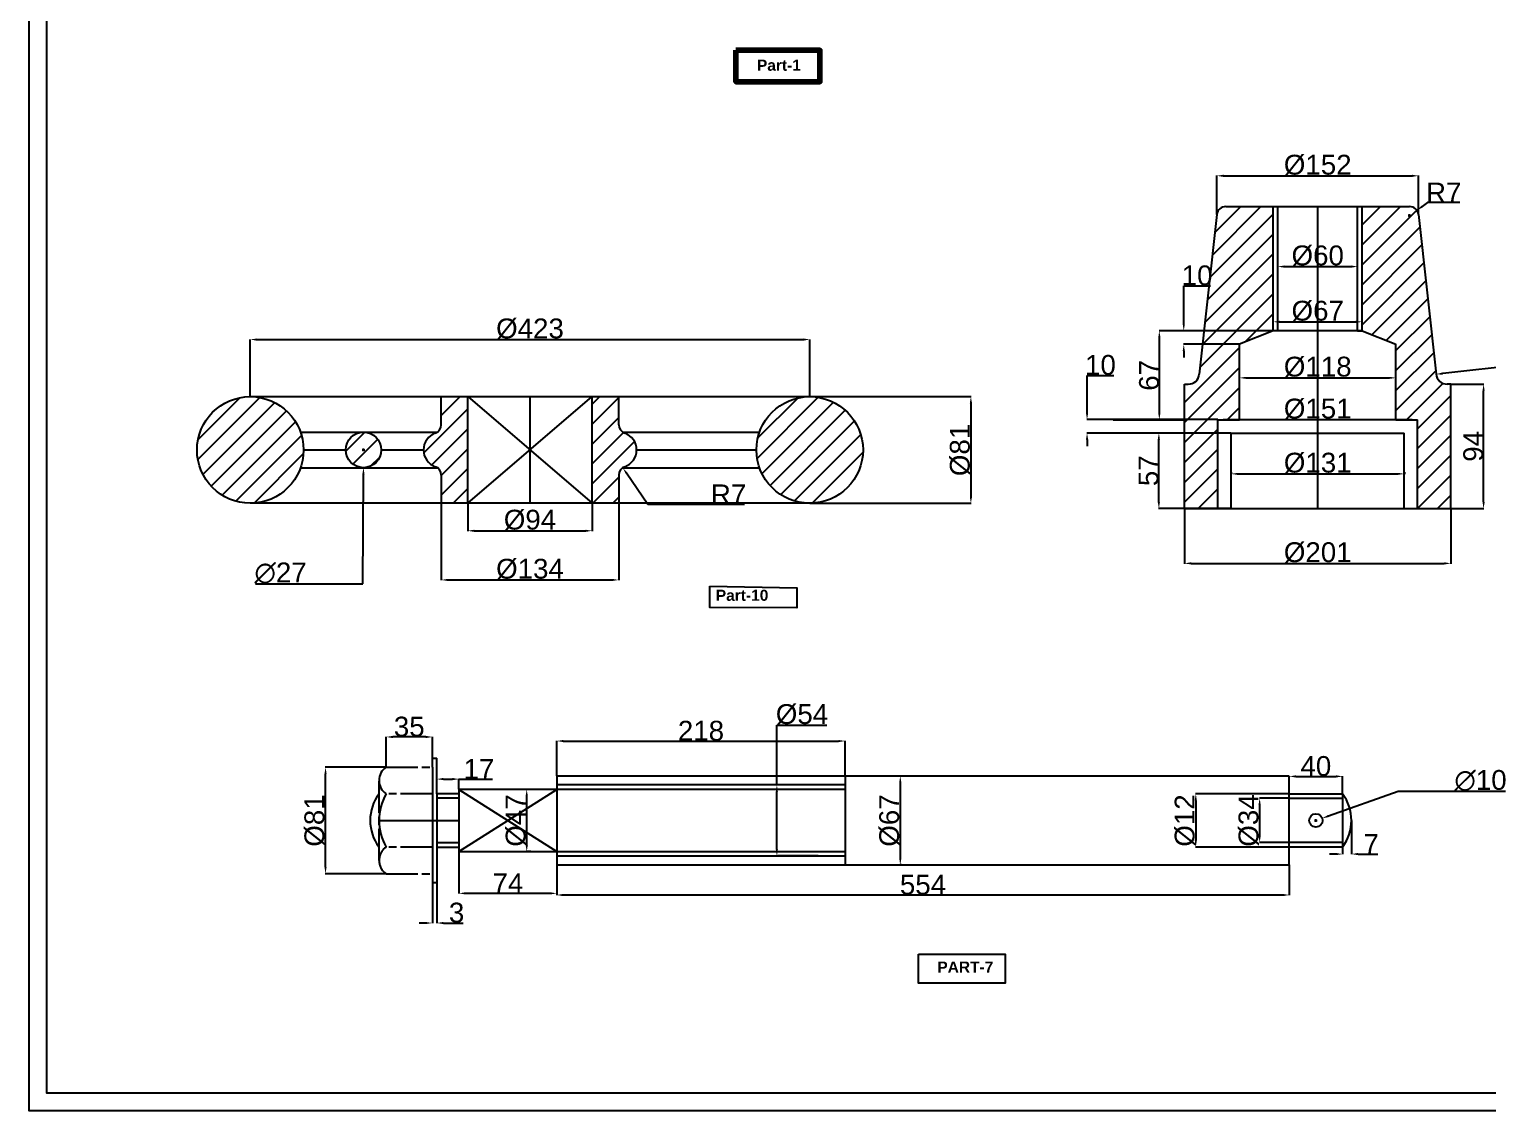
# Model space of a CAD drawing. Header units: millimetres. Extents: x 2545 to 4734, y 520 to 2116.
# Drawn here: x 2545 to 3648, y 520 to 1338 of the extents above; entities that cross this region are included whole.
import ezdxf

# ---------------------------------------------------------------- set-up
doc = ezdxf.new("R2010")
doc.units = ezdxf.units.MM
doc.linetypes.add('ACAD_ISO08W100', pattern=[36, 24, -3, 6, -3])
doc.styles.get("Standard").update_dxf_attribs({"font": 'arial.ttf'})
doc.dimstyles.new('ISO POLINEMA 1', dxfattribs={"dimtxt": 15, "dimasz": 5, "dimexe": 0.18, "dimexo": 0.0625, "dimgap": 0.09, "dimtad": 1, "dimtoh": 1, "dimdec": 0, "dimzin": 0, "dimdsep": 46, "dimtxsty": 'Standard', "dimcen": 1, "dimadec": 0, "dimazin": 0, "dimtfac": 1, "dimtdec": 0, "dimtofl": 0, "dimtmove": 0, "dimatfit": 3, "dimfxl": 1, "dimtolj": 1, "dimtzin": 0, "dimarcsym": 0})
pattern_1 = [(45, (-6050.805, -1830.991), (-7.538002, 7.538002), [])]

# ---------------------------------------------------------------- blocks, each defined once
blk = doc.blocks.new('*D210')
at = {"color": 0, "lineweight": -2, "transparency": 16777216}
for p, q in [((2943.7, 773.3), (2943.7, 799.9)), ((2948.7, 799.7), (3156.9, 799.7)), ((3161.9, 773.3), (3161.9, 799.9))]:
    blk.add_line(p, q, dxfattribs=at)
at = {"color": 0, "transparency": 16777216}
for points in [[(2948.7, 800.5), (2948.7, 798.9), (2943.7, 799.7)], [(3156.9, 800.5), (3156.9, 798.9), (3161.9, 799.7)]]:
    blk.add_solid(points, dxfattribs=at)
at = {"layer": 'Defpoints', "color": 0, "transparency": 16777216}
for p in [(3161.9, 799.7), (2943.7, 773.2), (3161.9, 773.2)]:
    blk.add_point(p, dxfattribs=at)
at = {"color": 0, "transparency": 16777216, "insert": (3052.8, 807.4), "char_height": 15, "attachment_point": 5}
blk.add_mtext('\\A1;218', dxfattribs=at)
blk = doc.blocks.new('*D134')
at = {"color": 0, "lineweight": -2, "transparency": 16777216}
for p, q in [((3204.5, 773.2), (3203.3, 773.2)), ((3203.5, 768.2), (3203.5, 711.1)), ((3204.5, 706.1), (3203.3, 706.1))]:
    blk.add_line(p, q, dxfattribs=at)
at = {"color": 0, "transparency": 16777216}
for points in [[(3202.7, 768.2), (3204.4, 768.2), (3203.5, 773.2)], [(3202.7, 711.1), (3204.4, 711.1), (3203.5, 706.1)]]:
    blk.add_solid(points, dxfattribs=at)
at = {"layer": 'Defpoints', "color": 0, "transparency": 16777216}
for p in [(3204.6, 773.2), (3203.5, 706.1), (3204.6, 706.1)]:
    blk.add_point(p, dxfattribs=at)
at = {"color": 0, "transparency": 16777216, "insert": (3195.4, 739.6), "char_height": 15, "attachment_point": 5, "rotation": 90}
blk.add_mtext('\\A1;%%C67', dxfattribs=at)
blk = doc.blocks.new('*D135')
at = {"color": 0, "lineweight": -2, "transparency": 16777216}
for p, q in [((3110.2, 766.5), (3110.2, 811.6)), ((3110.2, 811.6), (3148, 811.6)), ((3141.5, 766.5), (3110, 766.5)), ((3110.2, 717.8), (3110.2, 761.5)), ((3141.5, 712.8), (3110, 712.8))]:
    blk.add_line(p, q, dxfattribs=at)
at = {"color": 0, "transparency": 16777216}
for points in [[(3109.4, 761.5), (3111, 761.5), (3110.2, 766.5)], [(3109.4, 717.8), (3111, 717.8), (3110.2, 712.8)]]:
    blk.add_solid(points, dxfattribs=at)
at = {"layer": 'Defpoints', "color": 0, "transparency": 16777216}
for p in [(3141.6, 766.5), (3110.2, 712.8), (3141.6, 712.8)]:
    blk.add_point(p, dxfattribs=at)
at = {"color": 0, "transparency": 16777216, "insert": (3129.2, 819.8), "char_height": 15, "attachment_point": 5}
blk.add_mtext('\\A1;%%C54', dxfattribs=at)
blk = doc.blocks.new('*D211')
at = {"color": 0, "lineweight": -2, "transparency": 16777216}
for p, q in [((2943.7, 706), (2943.7, 683.1)), ((3497.7, 706), (3497.7, 683.1)), ((2948.7, 683.3), (3492.7, 683.3))]:
    blk.add_line(p, q, dxfattribs=at)
at = {"color": 0, "transparency": 16777216}
for points in [[(2948.7, 684.1), (2948.7, 682.4), (2943.7, 683.3)], [(3492.7, 684.1), (3492.7, 682.4), (3497.7, 683.3)]]:
    blk.add_solid(points, dxfattribs=at)
at = {"layer": 'Defpoints', "color": 0, "transparency": 16777216}
for p in [(2943.7, 706.1), (3497.7, 706.1), (3497.7, 683.3)]:
    blk.add_point(p, dxfattribs=at)
at = {"color": 0, "transparency": 16777216, "insert": (3220.7, 691), "char_height": 15, "attachment_point": 5}
blk.add_mtext('\\A1;554', dxfattribs=at)
blk = doc.blocks.new('*D212')
at = {"color": 0, "lineweight": -2, "transparency": 16777216}
for p, q in [((3497.6, 759.8), (3426.8, 759.8)), ((3427, 754.8), (3427, 724.5)), ((3497.6, 719.5), (3426.8, 719.5))]:
    blk.add_line(p, q, dxfattribs=at)
at = {"color": 0, "transparency": 16777216}
for points in [[(3426.2, 754.8), (3427.8, 754.8), (3427, 759.8)], [(3426.2, 724.5), (3427.8, 724.5), (3427, 719.5)]]:
    blk.add_solid(points, dxfattribs=at)
at = {"layer": 'Defpoints', "color": 0, "transparency": 16777216}
for p in [(3497.7, 759.8), (3427, 719.5), (3497.7, 719.5)]:
    blk.add_point(p, dxfattribs=at)
at = {"color": 0, "transparency": 16777216, "insert": (3418.8, 739.6), "char_height": 15, "attachment_point": 5, "rotation": 90}
blk.add_mtext('\\A1;%%C12', dxfattribs=at)
blk = doc.blocks.new('*D213')
at = {"color": 0, "lineweight": -2, "transparency": 16777216}
for p, q in [((3497.6, 756.4), (3475.1, 756.4)), ((3475.3, 751.4), (3475.3, 727.9)), ((3497.6, 722.9), (3475.1, 722.9))]:
    blk.add_line(p, q, dxfattribs=at)
at = {"color": 0, "transparency": 16777216}
for points in [[(3474.4, 751.4), (3476.1, 751.4), (3475.3, 756.4)], [(3474.4, 727.9), (3476.1, 727.9), (3475.3, 722.9)]]:
    blk.add_solid(points, dxfattribs=at)
at = {"layer": 'Defpoints', "color": 0, "transparency": 16777216}
for p in [(3497.7, 756.4), (3475.3, 722.9), (3497.7, 722.9)]:
    blk.add_point(p, dxfattribs=at)
at = {"color": 0, "transparency": 16777216, "insert": (3467.1, 739.6), "char_height": 15, "attachment_point": 5, "rotation": 90}
blk.add_mtext('\\A1;%%C34', dxfattribs=at)
blk = doc.blocks.new('*D214')
at = {"color": 0, "lineweight": -2, "transparency": 16777216}
for p, q in [((3580.1, 761.6), (3527.3, 743)), ((3661.2, 761.6), (3580.1, 761.6)), ((3516.8, 739.6), (3518.8, 739.6)), ((3517.8, 738.6), (3517.8, 740.6))]:
    blk.add_line(p, q, dxfattribs=at)
at = {"color": 0, "transparency": 16777216}
blk.add_solid([(3527, 743.8), (3527.6, 742.2), (3522.6, 741.3)], dxfattribs=at)
at = {"layer": 'Defpoints', "color": 0, "transparency": 16777216}
for p in [(3522.6, 741.3), (3513.1, 738)]:
    blk.add_point(p, dxfattribs=at)
at = {"color": 0, "transparency": 16777216, "insert": (3642.3, 769.8), "char_height": 15, "attachment_point": 5}
blk.add_mtext('\\A1;∅10', dxfattribs=at)
blk = doc.blocks.new('*D215')
at = {"color": 0, "lineweight": -2, "transparency": 16777216}
for p, q in [((3497.7, 759.9), (3497.7, 773.1)), ((3502.7, 773), (3533, 773)), ((3538, 759.9), (3538, 773.1))]:
    blk.add_line(p, q, dxfattribs=at)
at = {"color": 0, "transparency": 16777216}
for points in [[(3502.7, 773.8), (3502.7, 772.1), (3497.7, 773)], [(3533, 773.8), (3533, 772.1), (3538, 773)]]:
    blk.add_solid(points, dxfattribs=at)
at = {"layer": 'Defpoints', "color": 0, "transparency": 16777216}
for p in [(3538, 773), (3497.7, 759.8), (3538, 759.8)]:
    blk.add_point(p, dxfattribs=at)
at = {"color": 0, "transparency": 16777216, "insert": (3517.8, 780.7), "char_height": 15, "attachment_point": 5}
blk.add_mtext('\\A1;40', dxfattribs=at)
blk = doc.blocks.new('*D136')
at = {"color": 0, "lineweight": -2, "transparency": 16777216}
for p, q in [((3538, 739.6), (3538, 714.1)), ((3544.7, 739.6), (3544.7, 714.1)), ((3533, 714.2), (3528, 714.2)), ((3549.7, 714.2), (3564.6, 714.2))]:
    blk.add_line(p, q, dxfattribs=at)
at = {"color": 0, "transparency": 16777216}
for points in [[(3533, 715.1), (3533, 713.4), (3538, 714.2)], [(3549.7, 715.1), (3549.7, 713.4), (3544.7, 714.2)]]:
    blk.add_solid(points, dxfattribs=at)
at = {"layer": 'Defpoints', "color": 0, "transparency": 16777216}
for p in [(3538, 739.6), (3544.7, 739.6), (3544.7, 714.2)]:
    blk.add_point(p, dxfattribs=at)
at = {"color": 0, "transparency": 16777216, "insert": (3559.6, 721.8), "char_height": 15, "attachment_point": 5}
blk.add_mtext('\\A1;7', dxfattribs=at)
blk = doc.blocks.new('*D216')
at = {"color": 0, "lineweight": -2, "transparency": 16777216}
for p, q in [((2869.8, 716.1), (2869.8, 684.3)), ((2943.7, 716.1), (2943.7, 684.3)), ((2938.7, 684.5), (2874.8, 684.5))]:
    blk.add_line(p, q, dxfattribs=at)
at = {"color": 0, "transparency": 16777216}
for points in [[(2874.8, 685.4), (2874.8, 683.7), (2869.8, 684.5)], [(2938.7, 685.4), (2938.7, 683.7), (2943.7, 684.5)]]:
    blk.add_solid(points, dxfattribs=at)
at = {"layer": 'Defpoints', "color": 0, "transparency": 16777216}
for p in [(2869.8, 716.1), (2943.7, 716.1), (2869.8, 684.5)]:
    blk.add_point(p, dxfattribs=at)
at = {"color": 0, "transparency": 16777216, "insert": (2906.8, 692.1), "char_height": 15, "attachment_point": 5}
blk.add_mtext('\\A1;74', dxfattribs=at)
blk = doc.blocks.new('*D137')
at = {"color": 0, "lineweight": -2, "transparency": 16777216}
for p, q in [((2924.2, 763.1), (2920.9, 763.1)), ((2921, 721.1), (2921, 758.1)), ((2924.2, 716.1), (2920.9, 716.1))]:
    blk.add_line(p, q, dxfattribs=at)
at = {"color": 0, "transparency": 16777216}
for points in [[(2920.2, 758.1), (2921.9, 758.1), (2921, 763.1)], [(2920.2, 721.1), (2921.9, 721.1), (2921, 716.1)]]:
    blk.add_solid(points, dxfattribs=at)
at = {"layer": 'Defpoints', "color": 0, "transparency": 16777216}
for p in [(2921, 763.1), (2924.2, 763.1), (2924.2, 716.1)]:
    blk.add_point(p, dxfattribs=at)
at = {"color": 0, "transparency": 16777216, "insert": (2912.9, 739.6), "char_height": 15, "attachment_point": 5, "rotation": 90}
blk.add_mtext('\\A1;%%C47', dxfattribs=at)
blk = doc.blocks.new('*D217')
at = {"color": 0, "lineweight": -2, "transparency": 16777216}
for p, q in [((2853, 763.2), (2853, 771.1)), ((2858, 770.9), (2864.8, 770.9)), ((2869.8, 763.2), (2869.8, 771.1)), ((2869.8, 770.9), (2895.1, 770.9))]:
    blk.add_line(p, q, dxfattribs=at)
at = {"color": 0, "transparency": 16777216}
for points in [[(2858, 771.8), (2858, 770.1), (2853, 770.9)], [(2864.8, 771.8), (2864.8, 770.1), (2869.8, 770.9)]]:
    blk.add_solid(points, dxfattribs=at)
at = {"layer": 'Defpoints', "color": 0, "transparency": 16777216}
for p in [(2853, 763.1), (2869.8, 770.9), (2869.8, 763.1)]:
    blk.add_point(p, dxfattribs=at)
at = {"color": 0, "transparency": 16777216, "insert": (2884.9, 778.6), "char_height": 15, "attachment_point": 5}
blk.add_mtext('\\A1;17', dxfattribs=at)
blk = doc.blocks.new('*D218')
at = {"color": 0, "lineweight": -2, "transparency": 16777216}
for p, q in [((2814.7, 779.9), (2768.7, 779.9)), ((2768.9, 704.4), (2768.9, 774.9)), ((2814.7, 699.4), (2768.7, 699.4))]:
    blk.add_line(p, q, dxfattribs=at)
at = {"color": 0, "transparency": 16777216}
for points in [[(2768.1, 774.9), (2769.7, 774.9), (2768.9, 779.9)], [(2768.1, 704.4), (2769.7, 704.4), (2768.9, 699.4)]]:
    blk.add_solid(points, dxfattribs=at)
at = {"layer": 'Defpoints', "color": 0, "transparency": 16777216}
for p in [(2768.9, 779.9), (2814.8, 779.9), (2814.8, 699.4)]:
    blk.add_point(p, dxfattribs=at)
at = {"color": 0, "transparency": 16777216, "insert": (2760.7, 739.6), "char_height": 15, "attachment_point": 5, "rotation": 90}
blk.add_mtext('\\A1;%%C81', dxfattribs=at)
blk = doc.blocks.new('*D219')
at = {"color": 0, "lineweight": -2, "transparency": 16777216}
for p, q in [((2814.8, 780), (2814.8, 803)), ((2844.7, 802.8), (2819.8, 802.8)), ((2849.7, 780), (2849.7, 803))]:
    blk.add_line(p, q, dxfattribs=at)
at = {"color": 0, "transparency": 16777216}
for points in [[(2819.8, 803.6), (2819.8, 801.9), (2814.8, 802.8)], [(2844.7, 803.6), (2844.7, 801.9), (2849.7, 802.8)]]:
    blk.add_solid(points, dxfattribs=at)
at = {"layer": 'Defpoints', "color": 0, "transparency": 16777216}
for p in [(2814.8, 802.8), (2814.8, 779.9), (2849.7, 779.9)]:
    blk.add_point(p, dxfattribs=at)
at = {"color": 0, "transparency": 16777216, "insert": (2832.2, 810.5), "char_height": 15, "attachment_point": 5}
blk.add_mtext('\\A1;35', dxfattribs=at)
blk = doc.blocks.new('*D220')
at = {"color": 0, "lineweight": -2, "transparency": 16777216}
for p, q in [((2849.7, 692.7), (2849.7, 661.9)), ((2853, 692.6), (2853, 661.9)), ((2844.7, 662.1), (2839.7, 662.1)), ((2858, 662.1), (2873, 662.1))]:
    blk.add_line(p, q, dxfattribs=at)
at = {"color": 0, "transparency": 16777216}
for points in [[(2844.7, 662.9), (2844.7, 661.3), (2849.7, 662.1)], [(2858, 662.9), (2858, 661.3), (2853, 662.1)]]:
    blk.add_solid(points, dxfattribs=at)
at = {"layer": 'Defpoints', "color": 0, "transparency": 16777216}
for p in [(2849.7, 692.7), (2853, 692.6), (2853, 662.1)]:
    blk.add_point(p, dxfattribs=at)
at = {"color": 0, "transparency": 16777216, "insert": (2868, 669.9), "char_height": 15, "attachment_point": 5}
blk.add_mtext('\\A1;3', dxfattribs=at)
blk = doc.blocks.new('*D227')
at = {"color": 0, "lineweight": -2, "transparency": 16777216}
for p, q in [((3418.5, 975.4), (3418.5, 933.8)), ((3619.9, 975.4), (3619.9, 933.8)), ((3423.5, 934), (3614.9, 934))]:
    blk.add_line(p, q, dxfattribs=at)
at = {"color": 0, "transparency": 16777216}
for points in [[(3423.5, 934.9), (3423.5, 933.2), (3418.5, 934)], [(3614.9, 934.9), (3614.9, 933.2), (3619.9, 934)]]:
    blk.add_solid(points, dxfattribs=at)
at = {"layer": 'Defpoints', "color": 0, "transparency": 16777216}
for p in [(3418.5, 975.5), (3619.9, 975.5), (3619.9, 934)]:
    blk.add_point(p, dxfattribs=at)
at = {"color": 0, "transparency": 16777216, "insert": (3519.2, 942.2), "char_height": 15, "attachment_point": 5}
blk.add_mtext('\\A1;%%C201', dxfattribs=at)
blk = doc.blocks.new('*D138')
at = {"color": 0, "lineweight": -2, "transparency": 16777216}
for p, q in [((3453.7, 1003.1), (3453.7, 1001.5)), ((3458.7, 1001.7), (3579.7, 1001.7)), ((3584.7, 1003.1), (3584.7, 1001.5))]:
    blk.add_line(p, q, dxfattribs=at)
at = {"color": 0, "transparency": 16777216}
for points in [[(3458.7, 1002.5), (3458.7, 1000.9), (3453.7, 1001.7)], [(3579.7, 1002.5), (3579.7, 1000.9), (3584.7, 1001.7)]]:
    blk.add_solid(points, dxfattribs=at)
at = {"layer": 'Defpoints', "color": 0, "transparency": 16777216}
for p in [(3453.7, 1003.2), (3584.7, 1003.2), (3584.7, 1001.7)]:
    blk.add_point(p, dxfattribs=at)
at = {"color": 0, "transparency": 16777216, "insert": (3519.2, 1009.9), "char_height": 15, "attachment_point": 5}
blk.add_mtext('\\A1;%%C131', dxfattribs=at)
blk = doc.blocks.new('*D139')
at = {"color": 0, "lineweight": -2, "transparency": 16777216}
for p, q in [((3453.6, 1032.6), (3398.9, 1032.6)), ((3399.1, 980.5), (3399.1, 1027.6)), ((3453.6, 975.5), (3398.9, 975.5))]:
    blk.add_line(p, q, dxfattribs=at)
at = {"color": 0, "transparency": 16777216}
for points in [[(3398.2, 1027.6), (3399.9, 1027.6), (3399.1, 1032.6)], [(3398.2, 980.5), (3399.9, 980.5), (3399.1, 975.5)]]:
    blk.add_solid(points, dxfattribs=at)
at = {"layer": 'Defpoints', "color": 0, "transparency": 16777216}
for p in [(3399.1, 1032.6), (3453.7, 1032.6), (3453.7, 975.5)]:
    blk.add_point(p, dxfattribs=at)
at = {"color": 0, "transparency": 16777216, "insert": (3391.3, 1004.1), "char_height": 15, "attachment_point": 5, "rotation": 90}
blk.add_mtext('\\A1;57', dxfattribs=at)
blk = doc.blocks.new('*D228')
at = {"color": 0, "lineweight": -2, "transparency": 16777216}
for p, q in [((3344.8, 1047.7), (3344.8, 1076.2)), ((3344.8, 1076.2), (3364.9, 1076.2)), ((3443.6, 1042.7), (3344.6, 1042.7)), ((3443.6, 1032.6), (3344.6, 1032.6)), ((3344.8, 1027.6), (3344.8, 1022.6))]:
    blk.add_line(p, q, dxfattribs=at)
at = {"color": 0, "transparency": 16777216}
for points in [[(3343.9, 1047.7), (3345.6, 1047.7), (3344.8, 1042.7)], [(3343.9, 1027.6), (3345.6, 1027.6), (3344.8, 1032.6)]]:
    blk.add_solid(points, dxfattribs=at)
at = {"layer": 'Defpoints', "color": 0, "transparency": 16777216}
for p in [(3344.8, 1042.7), (3443.6, 1042.7), (3443.6, 1032.6)]:
    blk.add_point(p, dxfattribs=at)
at = {"color": 0, "transparency": 16777216, "insert": (3354.9, 1084), "char_height": 15, "attachment_point": 5}
blk.add_mtext('\\A1;10', dxfattribs=at)
blk = doc.blocks.new('*D140')
at = {"color": 0, "lineweight": -2, "transparency": 16777216}
for p, q in [((3460, 1073.8), (3460, 1074.5)), ((3465, 1074.3), (3573.3, 1074.3)), ((3578.3, 1073.8), (3578.3, 1074.5))]:
    blk.add_line(p, q, dxfattribs=at)
at = {"color": 0, "transparency": 16777216}
for points in [[(3465, 1075.1), (3465, 1073.5), (3460, 1074.3)], [(3573.3, 1075.1), (3573.3, 1073.5), (3578.3, 1074.3)]]:
    blk.add_solid(points, dxfattribs=at)
at = {"layer": 'Defpoints', "color": 0, "transparency": 16777216}
for p in [(3460, 1073.7), (3578.3, 1074.3), (3578.3, 1073.7)]:
    blk.add_point(p, dxfattribs=at)
at = {"color": 0, "transparency": 16777216, "insert": (3519.2, 1082.5), "char_height": 15, "width": 0.457, "attachment_point": 5}
blk.add_mtext('\\A1;%%C118', dxfattribs=at)
blk = doc.blocks.new('*D229')
at = {"color": 0, "lineweight": -2, "transparency": 16777216}
for p, q in [((3417.9, 1114.8), (3417.9, 1144)), ((3417.9, 1144), (3438, 1144)), ((3485.5, 1109.8), (3417.7, 1109.8)), ((3460, 1099.7), (3417.7, 1099.7)), ((3417.9, 1094.7), (3417.9, 1089.7))]:
    blk.add_line(p, q, dxfattribs=at)
at = {"color": 0, "transparency": 16777216}
for points in [[(3417.1, 1114.8), (3418.7, 1114.8), (3417.9, 1109.8)], [(3417.1, 1094.7), (3418.7, 1094.7), (3417.9, 1099.7)]]:
    blk.add_solid(points, dxfattribs=at)
at = {"layer": 'Defpoints', "color": 0, "transparency": 16777216}
for p in [(3485.6, 1109.8), (3417.9, 1099.7), (3460, 1099.7)]:
    blk.add_point(p, dxfattribs=at)
at = {"color": 0, "transparency": 16777216, "insert": (3428, 1151.7), "char_height": 15, "attachment_point": 5}
blk.add_mtext('\\A1;10', dxfattribs=at)
blk = doc.blocks.new('*D230')
at = {"color": 0, "lineweight": -2, "transparency": 16777216}
for p, q in [((3552.7, 1109.8), (3399.3, 1109.8)), ((3399.4, 1104.8), (3399.4, 1047.7)), ((3443.6, 1042.7), (3399.3, 1042.7))]:
    blk.add_line(p, q, dxfattribs=at)
at = {"color": 0, "transparency": 16777216}
for points in [[(3398.6, 1104.8), (3400.3, 1104.8), (3399.4, 1109.8)], [(3398.6, 1047.7), (3400.3, 1047.7), (3399.4, 1042.7)]]:
    blk.add_solid(points, dxfattribs=at)
at = {"layer": 'Defpoints', "color": 0, "transparency": 16777216}
for p in [(3552.8, 1109.8), (3399.4, 1042.7), (3443.6, 1042.7)]:
    blk.add_point(p, dxfattribs=at)
at = {"color": 0, "transparency": 16777216, "insert": (3391.7, 1076.2), "char_height": 15, "attachment_point": 5, "rotation": 90}
blk.add_mtext('\\A1;67', dxfattribs=at)
blk = doc.blocks.new('*D231')
at = {"color": 0, "lineweight": -2, "transparency": 16777216}
for p, q in [((3485.6, 1109.9), (3485.6, 1116.8)), ((3490.6, 1116.7), (3547.8, 1116.7)), ((3552.8, 1109.9), (3552.8, 1116.8))]:
    blk.add_line(p, q, dxfattribs=at)
at = {"color": 0, "transparency": 16777216}
for points in [[(3490.6, 1117.5), (3490.6, 1115.8), (3485.6, 1116.7)], [(3547.8, 1117.5), (3547.8, 1115.8), (3552.8, 1116.7)]]:
    blk.add_solid(points, dxfattribs=at)
at = {"layer": 'Defpoints', "color": 0, "transparency": 16777216}
for p in [(3552.8, 1116.7), (3485.6, 1109.8), (3552.8, 1109.8)]:
    blk.add_point(p, dxfattribs=at)
at = {"color": 0, "transparency": 16777216, "insert": (3519.2, 1124.8), "char_height": 15, "attachment_point": 5}
blk.add_mtext('\\A1;%%C67', dxfattribs=at)
blk = doc.blocks.new('*D141')
at = {"color": 0, "lineweight": -2, "transparency": 16777216}
for p, q in [((3489, 1141.5), (3489, 1158.6)), ((3494, 1158.4), (3544.4, 1158.4)), ((3549.4, 1141.5), (3549.4, 1158.6))]:
    blk.add_line(p, q, dxfattribs=at)
at = {"color": 0, "transparency": 16777216}
for points in [[(3494, 1159.3), (3494, 1157.6), (3489, 1158.4)], [(3544.4, 1159.3), (3544.4, 1157.6), (3549.4, 1158.4)]]:
    blk.add_solid(points, dxfattribs=at)
at = {"layer": 'Defpoints', "color": 0, "transparency": 16777216}
for p in [(3549.4, 1158.4), (3489, 1141.5), (3549.4, 1141.5)]:
    blk.add_point(p, dxfattribs=at)
at = {"color": 0, "transparency": 16777216, "insert": (3519.2, 1166.6), "char_height": 15, "attachment_point": 5}
blk.add_mtext('\\A1;%%C60', dxfattribs=at)
blk = doc.blocks.new('*D142')
at = {"color": 0, "lineweight": -2, "transparency": 16777216}
for p, q in [((3443, 1197.9), (3443, 1227.2)), ((3448, 1227.1), (3590.4, 1227.1)), ((3595.4, 1197.9), (3595.4, 1227.2))]:
    blk.add_line(p, q, dxfattribs=at)
at = {"color": 0, "transparency": 16777216}
for points in [[(3448, 1227.9), (3448, 1226.2), (3443, 1227.1)], [(3590.4, 1227.9), (3590.4, 1226.2), (3595.4, 1227.1)]]:
    blk.add_solid(points, dxfattribs=at)
at = {"layer": 'Defpoints', "color": 0, "transparency": 16777216}
for p in [(3595.4, 1227.1), (3443, 1197.8), (3595.4, 1197.8)]:
    blk.add_point(p, dxfattribs=at)
at = {"color": 0, "transparency": 16777216, "insert": (3519.2, 1235.2), "char_height": 15, "attachment_point": 5}
blk.add_mtext('\\A1;%%C152', dxfattribs=at)
blk = doc.blocks.new('*D232')
at = {"color": 0, "lineweight": -2, "transparency": 16777216}
for p, q in [((3620, 1069.5), (3644.8, 1069.5)), ((3644.6, 980.5), (3644.6, 1064.5)), ((3620, 975.5), (3644.8, 975.5))]:
    blk.add_line(p, q, dxfattribs=at)
at = {"color": 0, "transparency": 16777216}
for points in [[(3643.8, 1064.5), (3645.5, 1064.5), (3644.6, 1069.5)], [(3643.8, 980.5), (3645.5, 980.5), (3644.6, 975.5)]]:
    blk.add_solid(points, dxfattribs=at)
at = {"layer": 'Defpoints', "color": 0, "transparency": 16777216}
for p in [(3619.9, 1069.5), (3644.6, 1069.5), (3619.9, 975.5)]:
    blk.add_point(p, dxfattribs=at)
at = {"color": 0, "transparency": 16777216, "insert": (3636.9, 1022.5), "char_height": 15, "attachment_point": 5, "rotation": 90}
blk.add_mtext('\\A1;94', dxfattribs=at)
blk = doc.blocks.new('*D233')
at = {"color": 0, "lineweight": -2, "transparency": 16777216}
for p, q in [((3443.6, 1042.7), (3443.6, 1042.8)), ((3448.6, 1042.7), (3589.7, 1042.7)), ((3594.7, 1042.7), (3594.7, 1042.8))]:
    blk.add_line(p, q, dxfattribs=at)
at = {"color": 0, "transparency": 16777216}
for points in [[(3448.6, 1043.5), (3448.6, 1041.8), (3443.6, 1042.7)], [(3589.7, 1043.5), (3589.7, 1041.8), (3594.7, 1042.7)]]:
    blk.add_solid(points, dxfattribs=at)
at = {"layer": 'Defpoints', "color": 0, "transparency": 16777216}
for p in [(3443.6, 1042.7), (3594.7, 1042.7), (3594.7, 1042.7)]:
    blk.add_point(p, dxfattribs=at)
at = {"color": 0, "transparency": 16777216, "insert": (3519.2, 1050.8), "char_height": 15, "attachment_point": 5}
blk.add_mtext('\\A1;%%C151', dxfattribs=at)
blk = doc.blocks.new('*D143')
at = {"color": 0, "lineweight": -2, "transparency": 16777216}
for p, q in [((3693.2, 1086.3), (3613.7, 1077.5)), ((3717.6, 1086.3), (3693.2, 1086.3))]:
    blk.add_line(p, q, dxfattribs=at)
at = {"color": 0, "transparency": 16777216}
blk.add_solid([(3613.6, 1078.4), (3613.8, 1076.7), (3608.7, 1077)], dxfattribs=at)
at = {"layer": 'Defpoints', "color": 0, "transparency": 16777216}
for p in [(3608.7, 1077), (3617.1, 1077.9)]:
    blk.add_point(p, dxfattribs=at)
at = {"color": 0, "transparency": 16777216, "insert": (3705.4, 1094.1), "char_height": 15, "attachment_point": 5}
blk.add_mtext('\\A1;R8', dxfattribs=at)
blk = doc.blocks.new('*D234')
at = {"color": 0, "lineweight": -2, "transparency": 16777216}
for p, q in [((3602.3, 1206.8), (3598.2, 1203.9)), ((3626.6, 1206.8), (3602.3, 1206.8)), ((3587.7, 1197.1), (3589.7, 1197.1)), ((3588.7, 1196.1), (3588.7, 1198.1))]:
    blk.add_line(p, q, dxfattribs=at)
at = {"color": 0, "transparency": 16777216}
blk.add_solid([(3597.8, 1204.6), (3598.7, 1203.2), (3594.2, 1201)], dxfattribs=at)
at = {"layer": 'Defpoints', "color": 0, "transparency": 16777216}
for p in [(3588.7, 1197.1), (3594.2, 1201)]:
    blk.add_point(p, dxfattribs=at)
at = {"color": 0, "transparency": 16777216, "insert": (3614.5, 1214.4), "char_height": 15, "attachment_point": 5}
blk.add_mtext('\\A1;R7', dxfattribs=at)
blk = doc.blocks.new('*D235')
at = {"color": 0, "lineweight": -2, "transparency": 16777216}
for p, q in [((2712, 1060.2), (2712, 1103.4)), ((2717, 1103.3), (3130.1, 1103.3)), ((3135.1, 1060.2), (3135.1, 1103.4))]:
    blk.add_line(p, q, dxfattribs=at)
at = {"color": 0, "transparency": 16777216}
for points in [[(2717, 1104.1), (2717, 1102.4), (2712, 1103.3)], [(3130.1, 1104.1), (3130.1, 1102.4), (3135.1, 1103.3)]]:
    blk.add_solid(points, dxfattribs=at)
at = {"layer": 'Defpoints', "color": 0, "transparency": 16777216}
for p in [(3135.1, 1103.3), (2712, 1060.1), (3135.1, 1060.1)]:
    blk.add_point(p, dxfattribs=at)
at = {"color": 0, "transparency": 16777216, "insert": (2923.5, 1111.4), "char_height": 15, "attachment_point": 5}
blk.add_mtext('\\A1;%%C423', dxfattribs=at)
blk = doc.blocks.new('*D236')
at = {"color": 0, "lineweight": -2, "transparency": 16777216}
for p, q in [((3135.1, 1060.1), (3257.1, 1060.1)), ((3256.9, 1055.1), (3256.9, 984.5)), ((3135.1, 979.5), (3257.1, 979.5))]:
    blk.add_line(p, q, dxfattribs=at)
at = {"color": 0, "transparency": 16777216}
for points in [[(3256.1, 1055.1), (3257.8, 1055.1), (3256.9, 1060.1)], [(3256.1, 984.5), (3257.8, 984.5), (3256.9, 979.5)]]:
    blk.add_solid(points, dxfattribs=at)
at = {"layer": 'Defpoints', "color": 0, "transparency": 16777216}
for p in [(3135.1, 1060.1), (3135.1, 979.5), (3256.9, 979.5)]:
    blk.add_point(p, dxfattribs=at)
at = {"color": 0, "transparency": 16777216, "insert": (3248.8, 1019.8), "char_height": 15, "attachment_point": 5, "rotation": 90}
blk.add_mtext('\\A1;%%C81', dxfattribs=at)
blk = doc.blocks.new('*D237')
at = {"color": 0, "lineweight": -2, "transparency": 16777216}
for p, q in [((2876.5, 979.5), (2876.5, 958.5)), ((2970.5, 979.5), (2970.5, 958.5)), ((2881.5, 958.7), (2965.5, 958.7))]:
    blk.add_line(p, q, dxfattribs=at)
at = {"color": 0, "transparency": 16777216}
for points in [[(2881.5, 959.5), (2881.5, 957.8), (2876.5, 958.7)], [(2965.5, 959.5), (2965.5, 957.8), (2970.5, 958.7)]]:
    blk.add_solid(points, dxfattribs=at)
at = {"layer": 'Defpoints', "color": 0, "transparency": 16777216}
for p in [(2876.5, 979.5), (2970.5, 979.5), (2970.5, 958.7)]:
    blk.add_point(p, dxfattribs=at)
at = {"color": 0, "transparency": 16777216, "insert": (2923.5, 966.8), "char_height": 15, "attachment_point": 5}
blk.add_mtext('\\A1;%%C94', dxfattribs=at)
blk = doc.blocks.new('*D144')
at = {"color": 0, "lineweight": -2, "transparency": 16777216}
for p, q in [((3012.5, 978.6), (2996.4, 1002.2)), ((3085.8, 978.6), (3012.5, 978.6))]:
    blk.add_line(p, q, dxfattribs=at)
at = {"color": 0, "transparency": 16777216}
blk.add_solid([(2997.1, 1002.7), (2995.8, 1001.8), (2993.6, 1006.4)], dxfattribs=at)
at = {"layer": 'Defpoints', "color": 0, "transparency": 16777216}
for p in [(2993.6, 1006.4), (2997.4, 1000.8)]:
    blk.add_point(p, dxfattribs=at)
at = {"color": 0, "transparency": 16777216, "insert": (3073.7, 986.2), "char_height": 15, "attachment_point": 5}
blk.add_mtext('\\A1;R7', dxfattribs=at)
blk = doc.blocks.new('*D238')
at = {"color": 0, "lineweight": -2, "transparency": 16777216}
for p, q in [((2796.6, 1019.8), (2798.6, 1019.8)), ((2797.6, 1018.8), (2797.6, 1020.8)), ((2797.1, 918.6), (2797.5, 1001.4)), ((2716, 918.6), (2797.1, 918.6))]:
    blk.add_line(p, q, dxfattribs=at)
at = {"color": 0, "transparency": 16777216}
blk.add_solid([(2796.7, 1001.4), (2798.4, 1001.4), (2797.6, 1006.4)], dxfattribs=at)
at = {"layer": 'Defpoints', "color": 0, "transparency": 16777216}
for p in [(2797.7, 1033.2), (2797.6, 1006.4)]:
    blk.add_point(p, dxfattribs=at)
at = {"color": 0, "transparency": 16777216, "insert": (2734.9, 926.7), "char_height": 15, "attachment_point": 5}
blk.add_mtext('\\A1;∅27', dxfattribs=at)
blk = doc.blocks.new('*D239')
at = {"color": 0, "lineweight": -2, "transparency": 16777216}
for p, q in [((2856.4, 979.5), (2856.4, 921.3)), ((2990.7, 979.5), (2990.7, 921.3)), ((2861.4, 921.5), (2985.7, 921.5))]:
    blk.add_line(p, q, dxfattribs=at)
at = {"color": 0, "transparency": 16777216}
for points in [[(2861.4, 922.3), (2861.4, 920.7), (2856.4, 921.5)], [(2985.7, 922.3), (2985.7, 920.7), (2990.7, 921.5)]]:
    blk.add_solid(points, dxfattribs=at)
at = {"layer": 'Defpoints', "color": 0, "transparency": 16777216}
for p in [(2856.4, 979.5), (2990.7, 979.5), (2990.7, 921.5)]:
    blk.add_point(p, dxfattribs=at)
at = {"color": 0, "transparency": 16777216, "insert": (2923.5, 929.7), "char_height": 15, "attachment_point": 5}
blk.add_mtext('\\A1;%%C134', dxfattribs=at)

msp = doc.modelspace()

# ---------------------------------------------------------------- hatches: boundary and pattern name
h = msp.add_hatch()
h.set_pattern_fill('ANSI31', color=256, scale=3.357589)
h.set_pattern_definition([(45, (-5141.164, -2121.897), (-7.538002, 7.538002), [])])
h.paths.add_polyline_path([(3485.60877, 1203.82801), (3449.65416, 1203.82801, 0.3823931756), (3442.97946, 1197.84902), (3429.65033, 1076.99821, -0.3823931756), (3421.30695, 1069.52446), (3418.45699, 1069.52446), (3418.45699, 975.51198), (3443.63891, 975.51198), (3443.63891, 1042.66375), (3460.02394, 1042.66375), (3460.02394, 1099.74276), (3485.60877, 1109.81553)])
h.paths.add_polyline_path([(3595.38985, 1197.84902, 0.3823931756), (3588.71515, 1203.82801), (3552.76054, 1203.82801), (3552.76054, 1109.81553), (3578.34537, 1099.74276), (3578.34537, 1042.66375), (3594.7304, 1042.66375), (3594.7304, 975.51198), (3619.91232, 975.51198), (3619.91232, 1069.52446), (3617.06236, 1069.52446, -0.3823931756), (3608.71898, 1076.99821)])
h = msp.add_hatch()
h.set_pattern_fill('ANSI31', color=256, scale=3.357589)
h.set_pattern_definition(pattern_1)
h.paths.add_polyline_path([(2752.3066, 1019.81142, 1), (2671.72447, 1019.81142, 1)])
h.paths.add_polyline_path([(3175.36277, 1019.81142, 1), (3094.78064, 1019.81142, 1)])
h.paths.add_polyline_path([(2851.91506, 1032.47368, 0.7071067812), (2851.91506, 1007.14916, -0.3178372452), (2856.39185, 1000.81803), (2856.39185, 979.52035), (2876.53738, 979.52035), (2876.53738, 1060.10248), (2856.39185, 1060.10248), (2856.39185, 1038.80481, -0.3178372452)])
h.paths.add_polyline_path([(2995.17218, 1032.47368, -0.3178372452), (2990.69539, 1038.80481), (2990.69539, 1060.10248), (2970.54986, 1060.10248), (2970.54986, 979.52035), (2990.69539, 979.52035), (2990.69539, 1000.81803, -0.3178372452), (2995.17218, 1007.14916, 0.7071067812)])
h = msp.add_hatch()
h.set_pattern_fill('ANSI31', color=256, scale=3.357589)
h.set_pattern_definition(pattern_1)
h.paths.add_polyline_path([(2784.20369, 1019.81142, 1), (2811.0644, 1019.81142, 1)])

# ---------------------------------------------------------------- linework, layer by layer
for p, q in [((3449.65416, 1203.82801), (3588.71515, 1203.82801)), ((3485.60877, 1109.81553), (3485.60877, 1203.82801)), ((3488.96636, 1109.81553), (3488.96636, 1203.82801)), ((3519.18466, 975.51198), (3519.18466, 1203.82801)), ((3549.40295, 1109.81553), (3549.40295, 1203.82801)), ((3552.76054, 1109.81553), (3552.76054, 1203.82801)), ((3442.97946, 1197.84902), (3429.65033, 1076.99821)), ((3595.38985, 1197.84902), (3608.71898, 1076.99821)), ((3485.60877, 1109.81553), (3460.02394, 1099.74276)), ((3488.96636, 1109.81553), (3485.60877, 1109.81553)), ((3549.40295, 1109.81553), (3552.76054, 1109.81553)), ((3552.76054, 1109.81553), (3578.34537, 1099.74276)), ((3460.02394, 1042.66375), (3460.02394, 1099.74276)), ((3578.34537, 1042.66375), (3578.34537, 1099.74276)), ((2712.01553, 1060.10248), (3135.07171, 1060.10248)), ((2856.39185, 1038.80481), (2856.39185, 1060.10248)), ((2876.53738, 979.52035), (2876.53738, 1060.10248)), ((2876.53738, 979.52035), (2970.54986, 1060.10248)), ((2876.53738, 1060.10248), (2970.54986, 979.52035)), ((2923.54362, 979.52035), (2923.54362, 1060.10248)), ((2970.54986, 979.52035), (2970.54986, 1060.10248)), ((2990.69539, 1038.80481), (2990.69539, 1060.10248)), ((3418.45699, 975.51198), (3418.45699, 1069.52446)), ((3418.45699, 1069.52446), (3421.30695, 1069.52446)), ((3619.91232, 1069.52446), (3617.06236, 1069.52446)), ((3619.91232, 975.51198), (3619.91232, 1069.52446)), ((3364.52204, 1042.66375), (3418.45699, 1042.66375)), ((3443.63891, 975.51198), (3443.63891, 1042.66375)), ((3443.63891, 975.51198), (3443.63891, 1042.66375)), ((3443.63891, 1042.66375), (3460.02394, 1042.66375)), ((3578.34537, 1042.66375), (3594.7304, 1042.66375)), ((3594.7304, 975.51198), (3594.7304, 1042.66375)), ((2750.00231, 1033.24177), (2853.43782, 1033.24177)), ((2993.64942, 1033.24177), (3097.08493, 1033.24177)), ((3453.71168, 975.51198), (3453.71168, 1032.59099)), ((3453.71168, 1032.59099), (3584.65764, 1032.59099)), ((3584.65764, 975.51198), (3584.65764, 1032.59099)), ((2752.3066, 1019.81142), (2784.20369, 1019.81142)), ((2811.0644, 1019.81142), (2842.96149, 1019.81142)), ((3004.12575, 1019.81142), (3094.78064, 1019.81142)), ((2750.00231, 1006.38106), (2853.43782, 1006.38106)), ((2993.64942, 1006.38106), (3097.08493, 1006.38106)), ((2856.39185, 1000.81803), (2856.39185, 979.52035)), ((2990.69539, 1000.81803), (2990.69539, 979.52035)), ((3135.07171, 979.52035), (2712.01553, 979.52035)), ((3418.45699, 975.51198), (3619.91232, 975.51198)), ((2849.67202, 779.93757), (2849.67202, 786.65275)), ((2849.67202, 786.65275), (2853.02961, 786.65275)), ((2853.02961, 759.79204), (2853.02961, 786.65275)), ((2849.67202, 779.93757), (2849.67202, 692.74793)), ((3497.68664, 773.22239), (2943.68451, 773.22239)), ((2943.68451, 773.22239), (2943.68451, 706.07062)), ((3161.92777, 773.22239), (3161.92777, 706.07062)), ((3497.68664, 706.07062), (3497.68664, 773.22239)), ((2943.68451, 763.14963), (2869.81756, 763.14963)), ((2869.81756, 763.14963), (2869.81756, 716.14338)), ((2869.81756, 716.14338), (2943.68451, 763.14963)), ((2869.81756, 763.14963), (2943.68451, 716.14338)), ((3161.92777, 766.50721), (2943.68451, 766.50721)), ((3161.92777, 763.14963), (2943.68451, 763.14963)), ((2869.81756, 759.79204), (2853.02961, 759.79204)), ((2853.02961, 759.79204), (2853.02961, 719.50097)), ((2869.81756, 756.43445), (2853.02961, 756.43445)), ((2869.81756, 759.79204), (2869.81756, 719.50097)), ((3497.68664, 759.79204), (3537.97771, 759.79204)), ((3497.68664, 756.43445), (3537.97771, 756.43445)), ((3537.97771, 759.79204), (3537.97771, 719.50097)), ((2809.38096, 739.6465), (2869.81756, 739.6465)), ((2853.02961, 722.85856), (2869.81756, 722.85856)), ((2853.02961, 719.50097), (2869.81756, 719.50097)), ((2853.02961, 719.50097), (2853.02961, 692.74793)), ((3537.97771, 722.85856), (3497.68664, 722.85856)), ((3537.97771, 719.50097), (3497.68664, 719.50097)), ((2869.81756, 716.14338), (2943.68451, 716.14338)), ((2943.68451, 716.14338), (3161.92777, 716.14338)), ((2943.68451, 712.7858), (3161.92777, 712.7858)), ((2943.68451, 706.07062), (3497.68664, 706.07062)), ((2849.67202, 692.74793), (2849.67202, 692.64026)), ((2849.67202, 692.64026), (2853.02961, 692.64026)), ((2853.02961, 692.74793), (2853.02961, 692.64026))]:
    msp.add_line(p, q)
at = {"linetype": 'ACAD_ISO08W100'}
for p, q in [((2814.77894, 779.93757), (2849.67202, 779.93757)), ((2809.38096, 709.42821), (2809.38096, 769.8648)), ((2849.67202, 759.79204), (2814.77894, 759.79204)), ((2849.67202, 719.50097), (2814.77894, 719.50097)), ((2814.77894, 699.35544), (2849.67202, 699.35544))]:
    msp.add_line(p, q, dxfattribs=at)
for points in [[(2544.77969, 2115.82513), (4733.61925, 2115.82513), (4733.61925, 520.10313), (2544.77969, 520.10313)], [(2558.03045, 2102.57436), (4720.36848, 2102.57436), (4720.36848, 533.35389), (2558.03045, 533.35389)], [(3059.47023, 916.81348), (3125.28091, 915.52216), (3125.39783, 900.45512), (3059.47023, 900.60001)], [(3217.41149, 638.44712), (3282.92735, 638.44712), (3282.92735, 616.60061), (3217.41149, 616.60061)]]:
    msp.add_lwpolyline(points, close=True)
at = {"lineweight": 100}
msp.add_lwpolyline([(3079.25511, 1321.98383), (3142.70791, 1321.98383), (3142.70791, 1298.16751), (3079.25511, 1298.16751)], close=True, dxfattribs=at)
for centre, radius in [((2712.01553, 1019.81142), 40.29106), ((3135.07171, 1019.81142), 40.29106), ((2797.63404, 1019.81142), 13.43035), ((3517.83217, 739.6465), 5.03638)]:
    msp.add_circle(centre, radius)
for centre, radius, start, end in [((3449.65416, 1197.11283), 6.71518, 90, 173.70605181), ((3588.71515, 1197.11283), 6.71518, 6.29394819, 90), ((3421.30695, 1077.91844), 8.39397, 270, 353.70605181), ((3617.06236, 1077.91844), 8.39397, 186.29394819, 270), ((2849.67667, 1038.80481), 6.71518, 289.47122063, 0), ((2997.41057, 1038.80481), 6.71518, 180, 250.52877937), ((2856.39185, 1019.81142), 13.43035, 109.47122063, 250.52877937), ((2990.69539, 1019.81142), 13.43035, 289.47122063, 70.52877937), ((2849.67667, 1000.81803), 6.71518, 0, 70.52877937), ((2997.41057, 1000.81803), 6.71518, 109.47122063, 180), ((2821.47797, 769.8648), 12.09701, 123.62642914, 236.37357086), ((2836.24167, 739.6465), 33.57589, 143.13010235, 216.86989765), ((2849.67202, 739.6465), 40.29106, 150, 210), ((3511.117, 739.6465), 33.57589, 323.13010235, 36.86989765)]:
    msp.add_arc(centre, radius, start, end)
at = {"linetype": 'ACAD_ISO08W100'}
msp.add_arc((2821.47797, 709.42821), 12.09701, 123.62642914, 236.37357086, dxfattribs=at)

# ---------------------------------------------------------------- texts
at = {"lineweight": 100, "insert": (3095.1287, 1314.9006), "char_height": 8.3939717, "attachment_point": 1}
msp.add_mtext_dynamic_manual_height_columns('{\\fArial|b1|i0|c0|p34;Part-1}', width=212.1744042, gutter_width=41.96986, heights=[0], dxfattribs=at)
at = {"char_height": 8.3939717, "attachment_point": 1}
for s, width, insert in [('{\\fArial|b1|i0|c0|p34;Part-10}', 86.8695765, (3064.00626, 914.10867)), ('{\\fArial|b1|i0|c0|p34;PART-7}', 78.2047924, (3231.55472, 633.00319))]:
    msp.add_mtext_dynamic_manual_height_columns(s, width=width, gutter_width=41.96986, heights=[0], dxfattribs=dict(at, insert=insert))

# ---------------------------------------------------------------- dimensions: what is measured, and where the dimension line sits
for base, p1, p2, picture, middle in [((3595.38985, 1227.06179), (3442.97946, 1197.84902), (3595.38985, 1197.84902), '*D142', (3519.18466, 1235.22989)), ((3135.07171, 1103.25756), (2712.01553, 1060.10248), (3135.07171, 1060.10248), '*D235', (2923.54362, 1111.42566)), ((3594.7304, 1042.66375), (3443.63891, 1042.66375), (3594.7304, 1042.66375), '*D233', (3519.18466, 1050.83186)), ((2990.69539, 921.49484), (2856.39185, 979.52035), (2990.69539, 979.52035), '*D239', (2923.54362, 929.66294)), ((2970.54986, 958.68148), (2876.53738, 979.52035), (2970.54986, 979.52035), '*D237', (2923.54362, 966.84958)), ((3619.91232, 934.02359), (3418.45699, 975.51198), (3619.91232, 975.51198), '*D227', (3519.18466, 942.1917))]:
    dim = msp.add_linear_dim(base=base, p1=p1, p2=p2, text='%%C<>', dimstyle='ISO POLINEMA 1')
    dim.commit()
    dim.dimension.update_dxf_attribs({"geometry": picture, "text_midpoint": middle})
dim = msp.add_radius_dim(center=(3588.71515, 1197.11283), mpoint=(3594.18028, 1201.01488), dimstyle='ISO POLINEMA 1')
dim.commit()
dim.dimension.update_dxf_attribs({"geometry": '*D234', "text_midpoint": (3614.50289, 1214.41566)})
for base, p1, p2, picture, middle in [((3549.40295, 1158.42332), (3488.96636, 1141.46701), (3549.40295, 1141.46701), '*D141', (3519.18466, 1158.42332)), ((3552.76054, 1116.66951), (3485.60877, 1109.81553), (3552.76054, 1109.81553), '*D231', (3519.18466, 1116.66951)), ((3578.34537, 1074.29412), (3460.02394, 1073.70614), (3578.34537, 1073.70614), '*D140', (3519.18466, 1074.29412)), ((3584.65764, 1001.70831), (3453.71168, 1003.17971), (3584.65764, 1003.17971), '*D138', (3519.18466, 1001.70831))]:
    dim = msp.add_linear_dim(base=base, p1=p1, p2=p2, text='%%C<>', dimstyle='ISO POLINEMA 1')
    dim.commit()
    dim.dimension.update_dxf_attribs({"geometry": picture, "text_midpoint": middle, "dimtype": 160})
for base, p1, p2, picture, middle in [((3417.9037, 1099.74276), (3485.60877, 1109.81553), (3460.02394, 1099.74276), '*D229', (3428.00564, 1143.96326)), ((3399.43623, 1042.66375), (3552.76054, 1109.81553), (3443.63891, 1042.66375), '*D230', (3399.43623, 1076.23964)), ((3344.76856, 1042.66375), (3443.63891, 1032.59099), (3443.63891, 1042.66375), '*D228', (3354.87049, 1076.23964)), ((3399.0637, 1032.59099), (3453.71168, 975.51198), (3453.71168, 1032.59099), '*D139', (3399.0637, 1004.05148))]:
    dim = msp.add_linear_dim(base=base, p1=p1, p2=p2, angle=90, dimstyle='ISO POLINEMA 1')
    dim.commit()
    dim.dimension.update_dxf_attribs({"geometry": picture, "text_midpoint": middle, "dimtype": 160})
for center, mpoint, picture, middle in [((3617.06236, 1077.91844), (3608.71898, 1076.99821), '*D143', (3693.24548, 1086.32099)), ((2997.41057, 1000.81803), (2993.64942, 1006.38106), '*D144', (3073.68536, 978.56589))]:
    dim = msp.add_radius_dim(center=center, mpoint=mpoint, dimstyle='ISO POLINEMA 1')
    dim.commit()
    dim.dimension.update_dxf_attribs({"geometry": picture, "text_midpoint": middle, "dimtype": 164})
for base, p1, p2, picture, middle in [((3256.92567, 979.52035), (3135.07171, 1060.10248), (3135.07171, 979.52035), '*D236', (3248.75757, 1019.81142)), ((2768.9007, 779.93757), (2814.77894, 699.35544), (2814.77894, 779.93757), '*D218', (2760.7326, 739.6465))]:
    dim = msp.add_linear_dim(base=base, p1=p1, p2=p2, angle=90, text='%%C<>', dimstyle='ISO POLINEMA 1')
    dim.commit()
    dim.dimension.update_dxf_attribs({"geometry": picture, "text_midpoint": middle})
dim = msp.add_linear_dim(base=(3644.62883, 1069.52446), p1=(3619.91232, 975.51198), p2=(3619.91232, 1069.52446), angle=90, dimstyle='ISO POLINEMA 1')
dim.commit()
dim.dimension.update_dxf_attribs({"geometry": '*D232', "text_midpoint": (3636.88024, 1022.51822)})
for p1, p2, picture, middle in [((2797.69914, 1033.24162), (2797.56895, 1006.38122), '*D238', (2734.92372, 918.56047)), ((3513.0823, 737.97203), (3522.58205, 741.32098), '*D214', (3642.30985, 761.59438))]:
    dim = msp.add_diameter_dim_2p(p1=p1, p2=p2, dimstyle='ISO POLINEMA 1')
    dim.commit()
    dim.dimension.update_dxf_attribs({"geometry": picture, "text_midpoint": middle, "dimtype": 163})
for base, p1, p2, text, picture, middle in [((3110.19586, 712.7858), (3141.58393, 766.50721), (3141.58393, 712.7858), '%%C<>', '*D135', (3129.15865, 811.59589)), ((3203.52646, 706.07062), (3204.57633, 773.22239), (3204.57633, 706.07062), '%%C<>', '*D134', (3203.52646, 739.6465)), ((2921.04749, 763.14963), (2924.21763, 716.14338), (2924.21763, 763.14963), '%%C<>', '*D137', (2921.04749, 739.6465)), ((3426.98645, 719.50097), (3497.68664, 759.79204), (3497.68664, 719.50097), '%%C12', '*D212', (3426.98645, 739.6465)), ((3475.25947, 722.85856), (3497.68664, 756.43445), (3497.68664, 722.85856), '%%C<>', '*D213', (3475.25947, 739.6465))]:
    dim = msp.add_linear_dim(base=base, p1=p1, p2=p2, angle=90, text=text, dimstyle='ISO POLINEMA 1')
    dim.commit()
    dim.dimension.update_dxf_attribs({"geometry": picture, "text_midpoint": middle, "dimtype": 160})
for base, p1, p2, picture, middle in [((2814.77894, 802.78053), (2849.67202, 779.93757), (2814.77894, 779.93757), '*D219', (2832.22548, 810.53424)), ((3161.92777, 799.69047), (2943.68451, 773.22239), (3161.92777, 773.22239), '*D210', (3052.80614, 807.43906)), ((2869.81756, 770.93507), (2853.02961, 763.14963), (2869.81756, 763.14963), '*D217', (2884.94507, 778.55576)), ((3537.97771, 772.95985), (3497.68664, 759.79204), (3537.97771, 759.79204), '*D215', (3517.83217, 780.70844)), ((3544.69288, 714.23993), (3537.97771, 739.6465), (3544.69288, 739.6465), '*D136', (3559.63793, 721.82993)), ((2869.81756, 684.52624), (2943.68451, 716.14338), (2869.81756, 716.14338), '*D216', (2906.75103, 692.11624)), ((3497.68664, 683.26048), (2943.68451, 706.07062), (3497.68664, 706.07062), '*D211', (3220.68557, 690.97838)), ((2853.02961, 662.11395), (2849.67202, 692.74793), (2853.02961, 692.64026), '*D220', (2868.03094, 669.86766))]:
    dim = msp.add_linear_dim(base=base, p1=p1, p2=p2, dimstyle='ISO POLINEMA 1')
    dim.commit()
    dim.dimension.update_dxf_attribs({"geometry": picture, "text_midpoint": middle})

doc.saveas('drawing.dxf')
